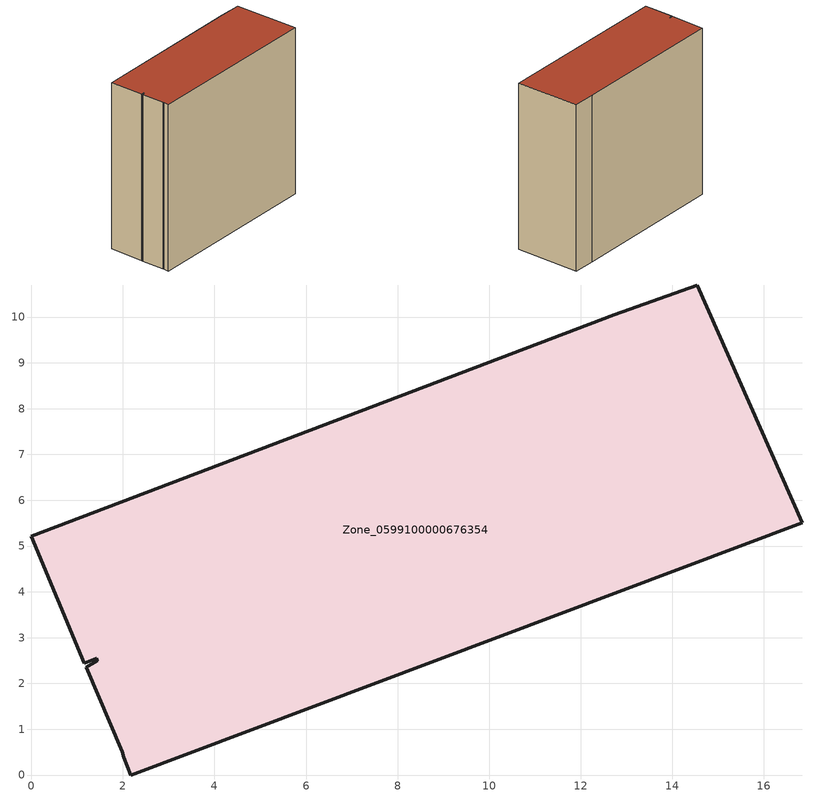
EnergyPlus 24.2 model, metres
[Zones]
Zone_0599100000676354
 floor ground (C_G): 1.98,0.51 1.19,2.35 1.44,2.49 1.43,2.56 1.16,2.44 0,5.21 12.73,10.05 14.54,10.7 16.83,5.51 2.17,0 2.02,0.38 z0
 wall outside (C_F): 2.17,0 16.83,5.51 14.54,10.7 12.73,10.05 0,5.21 1.16,2.44 1.43,2.56 1.44,2.49 1.19,2.35 1.98,0.51 2.02,0.38 2.17,0 z0:15.16
 roof outside (C_R): 1.19,2.35 1.98,0.51 2.02,0.38 2.17,0 16.83,5.51 14.54,10.7 12.73,10.05 0,5.21 1.16,2.44 1.43,2.56 1.44,2.49 z15.16
[BUILDING]
Pand.0599100000676354: North Axis=0; Terrain=City; Loads Convergence Tolerance Value=0.04; Temperature Convergence Tolerance Value=0.4; Solar Distribution=FullExterior; Maximum Number of Warmup Days=25; Minimum Number of Warmup Days=1
[Site:Location]
Rotterdam.The.Hague.AP_ZH_NLD Design_Conditions: Latitude=51.96; Longitude=4.45; Time Zone=1; Elevation=-4.5
[SITE:GROUNDTEMPERATURE:BUILDINGSURFACE]
18, 18, 18, 18, 18, 18, 18, 18, 18, 18, 18, 18
[MATERIAL] Thermal Absorptance=0.9; Solar Absorptance=0.7; Visible Absorptance=0.7
Name | Roughness | Thickness | Conductivity | Density | Specific Heat
G.TI.1946 | MediumSmooth | 0.15 | 1 | 540 | 1210
F.TI.1946 | Rough | 0.3 | 0.857143 | 1920 | 840
R.TI.1946 | MediumRough | 0.2 | 0.1 | 1500 | 1000
[CONSTRUCTION]
C_G: G.TI.1946
C_F: F.TI.1946
C_R: R.TI.1946
[ZONE]
Zone_0599100000676354: Type=1; Multiplier=1; Ceiling Height=Autocalculate; Volume=Autocalculate; Floor Area=autocalculate; Part of Total Floor Area=Yes
[ZONEINFILTRATION:DESIGNFLOWRATE]
Infil_Zone_0599100000676354: Zone or ZoneList or Space or SpaceList=Zone_0599100000676354; Schedule=AlwaysOn; Design Flow Rate Calculation Method=Flow/Area; Flow Rate per Floor Area=0.003; Constant Term Coefficient=1; Temperature Term Coefficient=0; Velocity Term Coefficient=0; Velocity Squared Term Coefficient=0
[HVACTEMPLATE:ZONE:IDEALLOADSAIRSYSTEM]
Zone_0599100000676354: Maximum Heating Supply Air Temperature=50; Minimum Cooling Supply Air Temperature=13; Maximum Heating Supply Air Humidity Ratio=0.0156; Minimum Cooling Supply Air Humidity Ratio=0.0077; Heating Limit=NoLimit; Cooling Limit=NoLimit; Dehumidification Control Type=ConstantSensibleHeatRatio; Cooling Sensible Heat Ratio=0.7; Dehumidification Setpoint=60; Humidification Control Type=None; Humidification Setpoint=30; Outdoor Air Method=None; Outdoor Air Flow Rate per Person=0.00944; Outdoor Air Flow Rate per Zone Floor Area=0; Outdoor Air Flow Rate per Zone=0; Demand Controlled Ventilation Type=None; Outdoor Air Economizer Type=NoEconomizer; Heat Recovery Type=None; Sensible Heat Recovery Effectiveness=0.7; Latent Heat Recovery Effectiveness=0.65
[ZONECONTROL:THERMOSTAT]
ThermostatControl_Zone_0599100000676354: Zone or ZoneList=Zone_0599100000676354; Control Type Schedule=DualSetpointControlType; Control 1=Thermostat_Zone_0599100000676354; Temperature Difference Between Cutout And Setpoint=0
[THERMOSTATSETPOINT:DUALSETPOINT]
Thermostat_Zone_0599100000676354: Heating Setpoint Temperature Schedule=HeatingSetpoint_Zone_0599100000676354; Cooling Setpoint Temperature Schedule=CoolingSetpoint_Zone_0599100000676354
[SCHEDULE:COMPACT]
HeatingSetpoint_Zone_0599100000676354: Through: 12/31, For: AllDays, Until: 24:00, 21
CoolingSetpoint_Zone_0599100000676354: Through: 12/31, For: AllDays, Until: 24:00, 24
DualSetpointControlType: Through: 12/31, For: AllDays, Until: 24:00, 4
AlwaysOn: Through: 12/31, For: AllDays, Until: 24:00, 1
